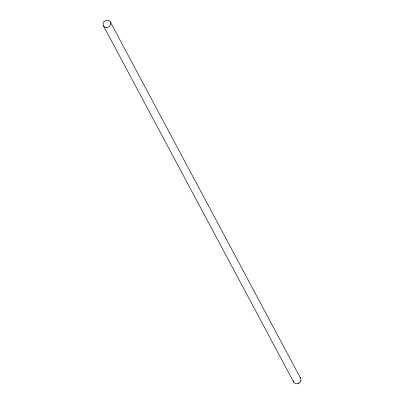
<?xml version="1.0" encoding="UTF-8"?>
<svg xmlns="http://www.w3.org/2000/svg" width="404" height="404" viewBox="0 0 404 404"><rect width="100%" height="100%" fill="white"/><g stroke="black" fill="none" stroke-linecap="round" stroke-linejoin="round"><path stroke-width="0.61" d="M298.475 383.194L298.839 382.81M110.297 21.866L300.541 378.154M103.459 25.846L293.703 382.134M300.086 377.558A3.954 3.57 -28.1 0 1 298.576 383.411A3.954 3.57 -28.1 0 1 293.254 380.709M106.343 27.512A3.954 3.57 -28.1 0 0 110.469 22.2A3.954 3.57 -28.1 0 0 103.828 21.856A3.954 3.57 -28.1 0 0 106.343 27.512"/></g></svg>
